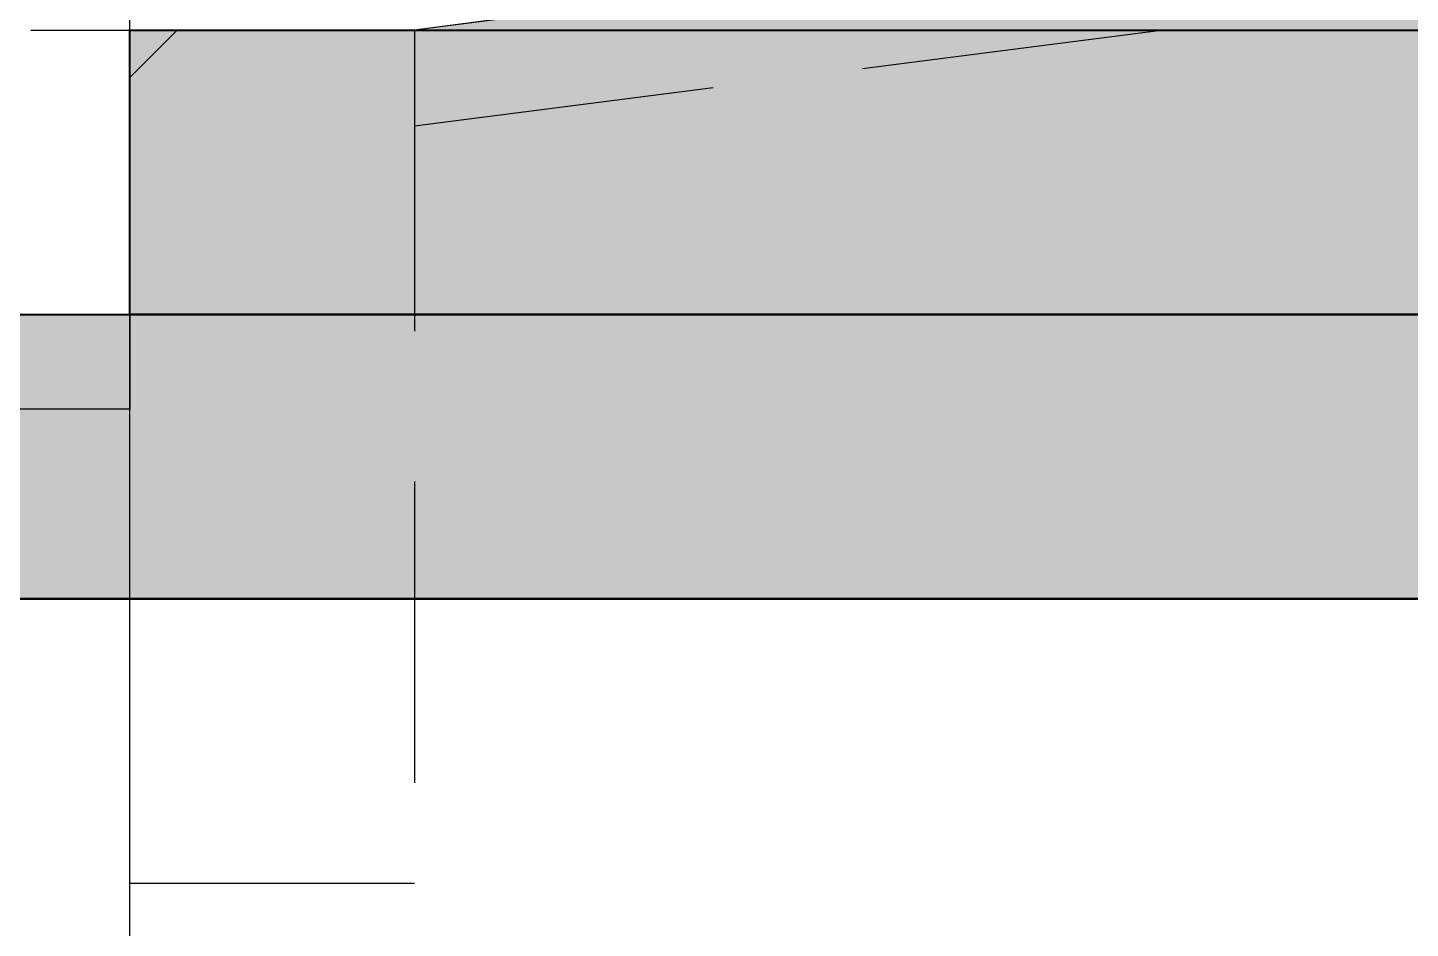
# Model space of a CAD drawing. Header units: inches. Extents: x 50027 to 54188, y -4291 to 1318.
# Drawn here: x 51483.4 to 51512.56, y 723.3 to 742.29 of the extents above; entities that cross this region are included whole.
import ezdxf

# ---------------------------------------------------------------- set-up
doc = ezdxf.new("R2010")
doc.units = ezdxf.units.IN
doc.linetypes.add('CENTER', pattern=[2, 1.25, -0.25, 0.25, -0.25])
doc.linetypes.add('HIDDEN', pattern=[9.525, 6.35, -3.175])
for name, color, linetype in [('06--LINE-1 HID', 2, 'HIDDEN'), ('06--LINE-3', 3, 'Continuous'), ('ROAD CL', 251, 'CENTER'), ('water hatch', 121, 'Continuous')]:
    doc.layers.add(name, color=color, linetype=linetype)
doc.layers.add('06--LINE-4', color=4, linetype='Continuous', lineweight=40)
doc.layers.add('06--LINE-5', color=5, linetype='Continuous', lineweight=50)

msp = doc.modelspace()

# ---------------------------------------------------------------- hatches: boundary and pattern name
at = {"layer": 'water hatch'}
h = msp.add_hatch(dxfattribs=at)
h.set_pattern_fill('GRASS', color=62, scale=0.05)
h.set_pattern_definition([(90, (-2543.1744, 4597.8953), (-0.898025612, 0.898025612), [0.238125, -1.557926224]), (45, (-2543.1744, 4597.8953), (-0.898025612, 0.898025612), [0.238125, -1.031875]), (135, (-2543.1744, 4597.8953), (-0.898025612, -0.898025612), [0.238125, -1.031875])])
h.paths.add_polyline_path([(51569.55147, 752.2442), (51491.55147, 742.24418), (52127.55137, 742.2442), (52049.55147, 752.2442)])
h = msp.add_hatch(color=256, dxfattribs=at)
h.dxf.hatch_style = 1
h.set_gradient(color1=(173, 173, 173), color2=(163, 163, 163), one_color=1, tint=0.64, name='INVCYLINDER')
h.paths.add_polyline_path([(51485.55147, 742.2442), (52133.55147, 742.2442), (52133.55147, 736.2442), (51485.55147, 736.2442)])
h = msp.add_hatch(color=256, dxfattribs=at)
h.dxf.hatch_style = 1
h.set_gradient(color1=(173, 173, 173), color2=(163, 163, 163), one_color=1, tint=0.64, name='INVCYLINDER')
h.paths.add_polyline_path([(51413.55147, 736.2442), (52205.55147, 736.2442), (52205.55147, 730.2442), (51413.55147, 730.2442)])

# ---------------------------------------------------------------- linework, layer by layer
at = {"layer": '06--LINE-1 HID', "color": 150}
for points in [[(51491.55156, 742.2442), (51491.55147, 740.22066), (51569.55147, 750.22066), (51569.55147, 752.2442)], [(51491.55147, 724.2442), (51485.55147, 724.2442), (51485.55147, 741.2442), (51486.55147, 742.2442), (51491.55147, 742.2442)], [(51485.55147, 736.2442), (51485.55147, 734.2442), (51419.55147, 734.2442), (51419.55147, 736.2442)]]:
    msp.add_lwpolyline(points, close=True, dxfattribs=at)
at = {"layer": '06--LINE-3'}
msp.add_lwpolyline([(51569.55147, 752.2442), (51491.55147, 742.24418), (52127.55137, 742.2442), (52049.55147, 752.2442)], close=True, dxfattribs=at)
at = {"layer": '06--LINE-4'}
for points in [[(51485.55147, 742.2442), (52133.55147, 742.2442), (52133.55147, 736.2442), (51485.55147, 736.2442)], [(51413.55147, 736.2442), (52205.55147, 736.2442), (52205.55147, 730.2442), (51413.55147, 730.2442)]]:
    msp.add_lwpolyline(points, close=True, dxfattribs=at)
at = {"layer": '06--LINE-5'}
msp.add_line((51173.46549, 730.2442), (52445.63744, 730.2442), dxfattribs=at)
at = {"layer": 'ROAD CL', "ltscale": 5}
for p, q in [((51485.55147, 688.2442), (51485.55147, 1318.19728)), ((51173.46549, 742.2442), (52445.63744, 742.2442)), ((51173.46549, 736.2442), (52445.63744, 736.2442))]:
    msp.add_line(p, q, dxfattribs=at)

doc.saveas('drawing.dxf')
